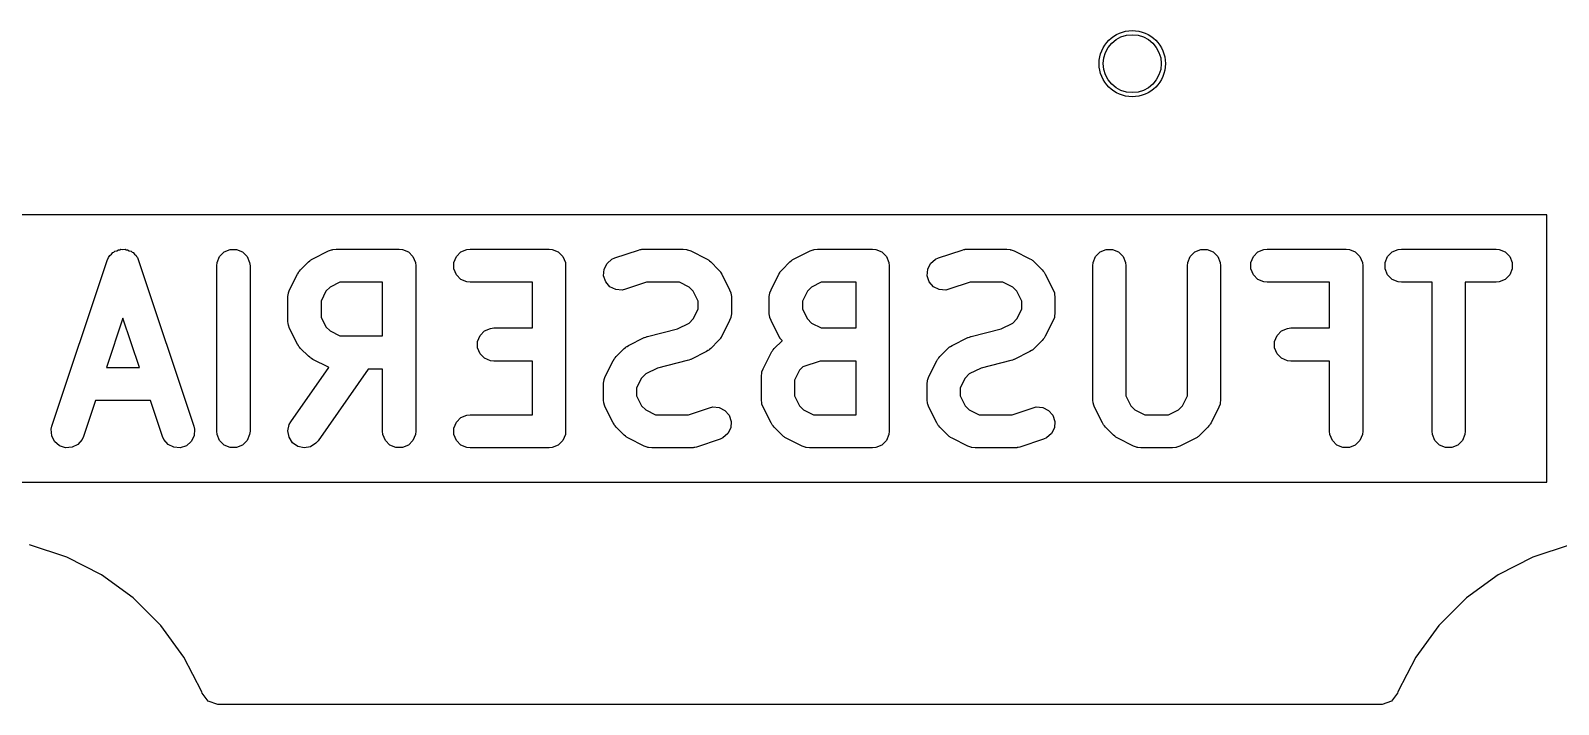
# Model space of a CAD drawing. Extents: x 5.36 to 6.5, y -4.55 to -3.35.
# Drawn here: x 5.8446 to 6.2075, y -4.5203 to -4.3601 of the extents above; entities that cross this region are included whole.
import ezdxf

# ---------------------------------------------------------------- set-up
doc = ezdxf.new("R2010")
doc.units = 0
doc.header["$MEASUREMENT"] = 0
doc.layers.add('BLACK', color=7, linetype='CONTINUOUS')

msp = doc.modelspace()

# ---------------------------------------------------------------- linework, layer by layer
at = {"layer": 'BLACK', "linetype": 'CONTINUOUS'}
for p, q in [((6.20475, -4.40393), (5.70071, -4.40393)), ((6.20475, -4.44373), (6.20475, -4.40393)), ((5.86328, -4.41387), (5.86341, -4.41362)), ((5.86341, -4.41362), (5.86378, -4.41329)), ((5.86378, -4.41329), (5.8641, -4.41292)), ((5.8641, -4.41292), (5.86435, -4.4128)), ((5.86435, -4.4128), (5.86457, -4.41261)), ((5.86457, -4.41261), (5.86504, -4.41246)), ((5.86504, -4.41246), (5.86548, -4.41224)), ((5.86548, -4.41224), (5.86576, -4.41222)), ((5.86576, -4.41222), (5.86602, -4.41213)), ((5.86602, -4.41213), (5.86652, -4.41216)), ((5.86652, -4.41216), (5.86701, -4.41213)), ((5.86701, -4.41213), (5.86728, -4.41222)), ((5.86728, -4.41222), (5.86756, -4.41224)), ((5.86756, -4.41224), (5.868, -4.41246)), ((5.868, -4.41246), (5.86847, -4.41261)), ((5.86847, -4.41261), (5.86868, -4.4128)), ((5.86868, -4.4128), (5.86893, -4.41292)), ((5.86893, -4.41292), (5.86925, -4.4133)), ((5.86925, -4.4133), (5.86963, -4.41362)), ((5.86963, -4.41362), (5.86975, -4.41387)), ((5.88949, -4.41384), (5.89058, -4.41276)), ((5.89058, -4.41276), (5.892, -4.41217)), ((5.892, -4.41217), (5.89353, -4.41217)), ((5.89353, -4.41217), (5.89495, -4.41276)), ((5.89495, -4.41276), (5.89604, -4.41384)), ((5.91163, -4.41439), (5.91537, -4.41251)), ((5.91537, -4.41251), (5.9161, -4.41224)), ((5.9161, -4.41224), (5.91624, -4.41223)), ((5.91624, -4.41223), (5.91637, -4.41217)), ((5.91637, -4.41217), (5.91714, -4.4121)), ((5.91714, -4.4121), (5.93213, -4.4121)), ((5.93213, -4.4121), (5.9329, -4.41217)), ((5.9329, -4.41217), (5.93432, -4.41276)), ((5.93432, -4.41276), (5.93541, -4.41384)), ((5.94573, -4.41384), (5.94682, -4.41276)), ((5.94682, -4.41276), (5.94824, -4.41217)), ((5.94824, -4.41217), (5.94901, -4.4121)), ((5.94901, -4.4121), (5.96775, -4.4121)), ((5.96775, -4.4121), (5.96852, -4.41217)), ((5.96852, -4.41217), (5.96994, -4.41276)), ((5.96994, -4.41276), (5.97103, -4.41384)), ((5.98338, -4.41417), (5.98901, -4.4123)), ((5.98901, -4.4123), (5.98939, -4.41221)), ((5.98939, -4.41221), (5.98948, -4.41217)), ((5.98948, -4.41217), (5.98962, -4.41216)), ((5.98962, -4.41216), (5.98976, -4.41213)), ((5.98976, -4.41213), (5.98986, -4.41213)), ((5.98986, -4.41213), (5.99025, -4.4121)), ((5.99025, -4.4121), (5.99962, -4.4121)), ((5.99962, -4.4121), (6.00039, -4.41217)), ((6.00039, -4.41217), (6.00052, -4.41223)), ((6.00052, -4.41223), (6.00066, -4.41224)), ((6.00066, -4.41224), (6.00139, -4.41251)), ((6.00139, -4.41251), (6.00514, -4.41439)), ((6.02599, -4.41439), (6.02974, -4.41251)), ((6.02974, -4.41251), (6.03046, -4.41224)), ((6.03046, -4.41224), (6.0306, -4.41223)), ((6.0306, -4.41223), (6.03073, -4.41217)), ((6.03073, -4.41217), (6.0315, -4.4121)), ((6.0315, -4.4121), (6.04462, -4.4121)), ((6.04462, -4.4121), (6.04539, -4.41217)), ((6.04539, -4.41217), (6.04681, -4.41276)), ((6.04681, -4.41276), (6.04789, -4.41384)), ((6.06025, -4.41417), (6.06587, -4.4123)), ((6.06587, -4.4123), (6.06625, -4.41221)), ((6.06625, -4.41221), (6.06635, -4.41217)), ((6.06635, -4.41217), (6.06649, -4.41216)), ((6.06649, -4.41216), (6.06662, -4.41213)), ((6.06662, -4.41213), (6.06673, -4.41213)), ((6.06673, -4.41213), (6.06712, -4.4121)), ((6.06712, -4.4121), (6.07649, -4.4121)), ((6.07649, -4.4121), (6.07726, -4.41217)), ((6.07726, -4.41217), (6.07739, -4.41223)), ((6.07739, -4.41223), (6.07753, -4.41224)), ((6.07753, -4.41224), (6.07825, -4.41251)), ((6.07825, -4.41251), (6.082, -4.41439)), ((6.09759, -4.41384), (6.09868, -4.41276)), ((6.09868, -4.41276), (6.10009, -4.41217)), ((6.10009, -4.41217), (6.10163, -4.41217)), ((6.10163, -4.41217), (6.10305, -4.41276)), ((6.10305, -4.41276), (6.10414, -4.41384)), ((6.12009, -4.41384), (6.12117, -4.41276)), ((6.12117, -4.41276), (6.12259, -4.41217)), ((6.12259, -4.41217), (6.12413, -4.41217)), ((6.12413, -4.41217), (6.12555, -4.41276)), ((6.12555, -4.41276), (6.12663, -4.41384)), ((6.13508, -4.41384), (6.13617, -4.41276)), ((6.13617, -4.41276), (6.13759, -4.41217)), ((6.13759, -4.41217), (6.13836, -4.4121)), ((6.13836, -4.4121), (6.15711, -4.4121)), ((6.15711, -4.4121), (6.15787, -4.41217)), ((6.15787, -4.41217), (6.15929, -4.41276)), ((6.15929, -4.41276), (6.16038, -4.41384)), ((6.16696, -4.41384), (6.16804, -4.41276)), ((6.16804, -4.41276), (6.16946, -4.41217)), ((6.16946, -4.41217), (6.17023, -4.4121)), ((6.17023, -4.4121), (6.19273, -4.4121)), ((6.19273, -4.4121), (6.19349, -4.41217)), ((6.19349, -4.41217), (6.19491, -4.41276)), ((6.19491, -4.41276), (6.196, -4.41384)), ((5.84966, -4.45416), (5.86278, -4.41479)), ((5.86278, -4.41479), (5.8631, -4.41408)), ((5.8631, -4.41408), (5.86328, -4.41387)), ((5.86975, -4.41387), (5.86994, -4.41408)), ((5.86994, -4.41408), (5.87025, -4.41479)), ((5.87025, -4.41479), (5.88337, -4.45416)), ((5.88883, -4.41603), (5.8889, -4.41526)), ((5.88883, -4.4554), (5.88883, -4.41603)), ((5.8889, -4.41526), (5.88949, -4.41384)), ((5.89604, -4.41384), (5.89662, -4.41526)), ((5.89662, -4.41526), (5.8967, -4.41603)), ((5.8967, -4.41603), (5.8967, -4.4554)), ((5.90833, -4.41749), (5.9084, -4.41737)), ((5.9084, -4.41737), (5.90848, -4.4173)), ((5.90848, -4.4173), (5.90873, -4.417)), ((5.90873, -4.417), (5.9106, -4.41512)), ((5.9106, -4.41512), (5.9109, -4.41488)), ((5.9109, -4.41488), (5.91097, -4.4148)), ((5.91097, -4.4148), (5.91109, -4.41472)), ((5.91109, -4.41472), (5.9112, -4.41463)), ((5.9112, -4.41463), (5.91129, -4.41459)), ((5.91129, -4.41459), (5.91163, -4.41439)), ((5.93541, -4.41384), (5.93599, -4.41526)), ((5.93599, -4.41526), (5.93607, -4.41603)), ((5.93607, -4.41603), (5.93607, -4.4554)), ((5.94514, -4.41526), (5.94573, -4.41384)), ((5.94514, -4.4168), (5.94514, -4.41526)), ((5.94573, -4.41822), (5.94514, -4.4168)), ((5.97103, -4.41384), (5.97162, -4.41526)), ((5.97162, -4.41526), (5.97169, -4.41603)), ((5.97169, -4.41603), (5.97169, -4.4554)), ((5.98072, -4.4184), (5.98083, -4.41687)), ((5.98083, -4.41687), (5.98152, -4.41549)), ((5.98152, -4.41549), (5.98268, -4.41449)), ((5.98268, -4.41449), (5.98338, -4.41417)), ((6.00514, -4.41439), (6.00547, -4.41459)), ((6.00547, -4.41459), (6.00556, -4.41463)), ((6.00556, -4.41463), (6.00567, -4.41472)), ((6.00567, -4.41472), (6.00579, -4.4148)), ((6.00579, -4.4148), (6.00586, -4.41488)), ((6.00586, -4.41488), (6.00616, -4.41512)), ((6.00616, -4.41512), (6.00803, -4.417)), ((6.00803, -4.417), (6.00828, -4.4173)), ((6.00828, -4.4173), (6.00836, -4.41737)), ((6.00836, -4.41737), (6.00843, -4.41749)), ((6.02269, -4.41749), (6.02276, -4.41737)), ((6.02276, -4.41737), (6.02284, -4.4173)), ((6.02284, -4.4173), (6.02309, -4.417)), ((6.02309, -4.417), (6.02496, -4.41512)), ((6.02496, -4.41512), (6.02526, -4.41488)), ((6.02526, -4.41488), (6.02533, -4.4148)), ((6.02533, -4.4148), (6.02545, -4.41472)), ((6.02545, -4.41472), (6.02556, -4.41463)), ((6.02556, -4.41463), (6.02566, -4.41459)), ((6.02566, -4.41459), (6.02599, -4.41439)), ((6.04789, -4.41384), (6.04848, -4.41526)), ((6.04848, -4.41526), (6.04856, -4.41603)), ((6.04856, -4.41603), (6.04856, -4.4554)), ((6.05759, -4.4184), (6.0577, -4.41687)), ((6.0577, -4.41687), (6.05838, -4.41549)), ((6.05838, -4.41549), (6.05954, -4.41449)), ((6.05954, -4.41449), (6.06025, -4.41417)), ((6.082, -4.41439), (6.08233, -4.41459)), ((6.08233, -4.41459), (6.08243, -4.41463)), ((6.08243, -4.41463), (6.08254, -4.41472)), ((6.08254, -4.41472), (6.08265, -4.4148)), ((6.08265, -4.4148), (6.08272, -4.41488)), ((6.08272, -4.41488), (6.08302, -4.41512)), ((6.08302, -4.41512), (6.0849, -4.417)), ((6.0849, -4.417), (6.08515, -4.4173)), ((6.08515, -4.4173), (6.08522, -4.41737)), ((6.08522, -4.41737), (6.0853, -4.41749)), ((6.09693, -4.41603), (6.097, -4.41526)), ((6.09693, -4.4479), (6.09693, -4.41603)), ((6.097, -4.41526), (6.09759, -4.41384)), ((6.10414, -4.41384), (6.10472, -4.41526)), ((6.10472, -4.41526), (6.1048, -4.41603)), ((6.1048, -4.41603), (6.1048, -4.44697)), ((6.11942, -4.41603), (6.1195, -4.41526)), ((6.11942, -4.44697), (6.11942, -4.41603)), ((6.1195, -4.41526), (6.12009, -4.41384)), ((6.12663, -4.41384), (6.12722, -4.41526)), ((6.12722, -4.41526), (6.1273, -4.41603)), ((6.1273, -4.41603), (6.1273, -4.4479)), ((6.1345, -4.41526), (6.13508, -4.41384)), ((6.1345, -4.4168), (6.1345, -4.41526)), ((6.13508, -4.41822), (6.1345, -4.4168)), ((6.16038, -4.41384), (6.16097, -4.41526)), ((6.16097, -4.41526), (6.16104, -4.41603)), ((6.16104, -4.41603), (6.16104, -4.4554)), ((6.16637, -4.41526), (6.16696, -4.41384)), ((6.16637, -4.4168), (6.16637, -4.41526)), ((6.16696, -4.41822), (6.16637, -4.4168)), ((6.196, -4.41384), (6.19659, -4.41526)), ((6.19659, -4.4168), (6.196, -4.41822)), ((6.19659, -4.41526), (6.19659, -4.4168)), ((5.90611, -4.42177), (5.90799, -4.41802)), ((5.90799, -4.41802), (5.9082, -4.41769)), ((5.9082, -4.41769), (5.90824, -4.41759)), ((5.90824, -4.41759), (5.90833, -4.41749)), ((5.91806, -4.41997), (5.91572, -4.42114)), ((5.9282, -4.41997), (5.91806, -4.41997)), ((5.9282, -4.43272), (5.9282, -4.41997)), ((5.94682, -4.41931), (5.94573, -4.41822)), ((5.94824, -4.41989), (5.94682, -4.41931)), ((5.94901, -4.41997), (5.94824, -4.41989)), ((5.96382, -4.41997), (5.94901, -4.41997)), ((5.96382, -4.43084), (5.96382, -4.41997)), ((5.98121, -4.41986), (5.98072, -4.4184)), ((5.98221, -4.42102), (5.98121, -4.41986)), ((5.98359, -4.4217), (5.98221, -4.42102)), ((5.99089, -4.41997), (5.98587, -4.42164)), ((5.9987, -4.41997), (5.99089, -4.41997)), ((6.00104, -4.42114), (5.9987, -4.41997)), ((6.00843, -4.41749), (6.00852, -4.41759)), ((6.00852, -4.41759), (6.00856, -4.41769)), ((6.00856, -4.41769), (6.00877, -4.41802)), ((6.00877, -4.41802), (6.01065, -4.42177)), ((6.02048, -4.42177), (6.02235, -4.41802)), ((6.02235, -4.41802), (6.02256, -4.41769)), ((6.02256, -4.41769), (6.0226, -4.41759)), ((6.0226, -4.41759), (6.02269, -4.41749)), ((6.03243, -4.41997), (6.03008, -4.42114)), ((6.04068, -4.41997), (6.03243, -4.41997)), ((6.04068, -4.43084), (6.04068, -4.41997)), ((6.05807, -4.41986), (6.05759, -4.4184)), ((6.05908, -4.42102), (6.05807, -4.41986)), ((6.06045, -4.4217), (6.05908, -4.42102)), ((6.06776, -4.41997), (6.06274, -4.42164)), ((6.07556, -4.41997), (6.06776, -4.41997)), ((6.07791, -4.42114), (6.07556, -4.41997)), ((6.0853, -4.41749), (6.08539, -4.41759)), ((6.08539, -4.41759), (6.08543, -4.41769)), ((6.08543, -4.41769), (6.08564, -4.41802)), ((6.08564, -4.41802), (6.08751, -4.42177)), ((6.13617, -4.41931), (6.13508, -4.41822)), ((6.13759, -4.41989), (6.13617, -4.41931)), ((6.13836, -4.41997), (6.13759, -4.41989)), ((6.15317, -4.41997), (6.13836, -4.41997)), ((6.15317, -4.43084), (6.15317, -4.41997)), ((6.16804, -4.41931), (6.16696, -4.41822)), ((6.16946, -4.41989), (6.16804, -4.41931)), ((6.17023, -4.41997), (6.16946, -4.41989)), ((6.17754, -4.41997), (6.17023, -4.41997)), ((6.17754, -4.4554), (6.17754, -4.41997)), ((6.19273, -4.41997), (6.18541, -4.41997)), ((6.18541, -4.41997), (6.18541, -4.4554)), ((6.19349, -4.41989), (6.19273, -4.41997)), ((6.19491, -4.41931), (6.19349, -4.41989)), ((6.196, -4.41822), (6.19491, -4.41931)), ((5.9057, -4.42353), (5.90577, -4.42276)), ((5.9057, -4.42916), (5.9057, -4.42353)), ((5.90577, -4.42276), (5.90583, -4.42263)), ((5.90583, -4.42263), (5.90584, -4.42249)), ((5.90584, -4.42249), (5.90611, -4.42177)), ((5.91475, -4.42211), (5.91357, -4.42446)), ((5.91357, -4.42446), (5.91357, -4.42823)), ((5.91572, -4.42114), (5.91475, -4.42211)), ((5.98512, -4.42181), (5.98359, -4.4217)), ((5.98587, -4.42164), (5.98512, -4.42181)), ((6.00201, -4.42211), (6.00104, -4.42114)), ((6.00319, -4.42446), (6.00201, -4.42211)), ((6.00319, -4.42635), (6.00319, -4.42446)), ((6.01065, -4.42177), (6.01092, -4.42249)), ((6.01092, -4.42249), (6.01093, -4.42263)), ((6.01093, -4.42263), (6.01099, -4.42276)), ((6.01099, -4.42276), (6.01106, -4.42353)), ((6.01106, -4.42353), (6.01106, -4.42728)), ((6.02006, -4.42353), (6.02014, -4.42276)), ((6.02006, -4.42728), (6.02006, -4.42353)), ((6.02014, -4.42276), (6.02019, -4.42263)), ((6.02019, -4.42263), (6.0202, -4.42249)), ((6.0202, -4.42249), (6.02048, -4.42177)), ((6.02911, -4.42211), (6.02793, -4.42446)), ((6.02793, -4.42446), (6.02793, -4.42635)), ((6.03008, -4.42114), (6.02911, -4.42211)), ((6.06198, -4.42181), (6.06045, -4.4217)), ((6.06274, -4.42164), (6.06198, -4.42181)), ((6.07888, -4.42211), (6.07791, -4.42114)), ((6.08005, -4.42446), (6.07888, -4.42211)), ((6.08005, -4.42635), (6.08005, -4.42446)), ((6.08751, -4.42177), (6.08779, -4.42249)), ((6.08779, -4.42249), (6.0878, -4.42263)), ((6.0878, -4.42263), (6.08785, -4.42276)), ((6.08785, -4.42276), (6.08793, -4.42353)), ((6.08793, -4.42353), (6.08793, -4.42728)), ((5.91357, -4.42823), (5.91475, -4.43057)), ((6.00201, -4.4287), (6.00319, -4.42635)), ((6.01092, -4.42832), (6.01065, -4.42904)), ((6.01093, -4.42818), (6.01092, -4.42832)), ((6.01099, -4.42805), (6.01093, -4.42818)), ((6.01106, -4.42728), (6.01099, -4.42805)), ((6.02014, -4.42805), (6.02006, -4.42728)), ((6.02019, -4.42818), (6.02014, -4.42805)), ((6.0202, -4.42832), (6.02019, -4.42818)), ((6.02048, -4.42904), (6.0202, -4.42832)), ((6.02793, -4.42635), (6.02911, -4.4287)), ((6.07888, -4.4287), (6.08005, -4.42635)), ((6.08779, -4.42832), (6.08751, -4.42904)), ((6.0878, -4.42818), (6.08779, -4.42832)), ((6.08785, -4.42805), (6.0878, -4.42818)), ((6.08793, -4.42728), (6.08785, -4.42805)), ((5.86652, -4.42848), (5.86261, -4.44022)), ((5.87043, -4.44022), (5.86652, -4.42848)), ((5.90577, -4.42992), (5.9057, -4.42916)), ((5.90583, -4.43005), (5.90577, -4.42992)), ((5.90584, -4.4302), (5.90583, -4.43005)), ((5.90611, -4.43092), (5.90584, -4.4302)), ((5.90799, -4.43467), (5.90611, -4.43092)), ((5.91475, -4.43057), (5.91572, -4.43154)), ((5.91572, -4.43154), (5.91806, -4.43272)), ((5.95136, -4.43259), (5.95244, -4.43151)), ((5.95244, -4.43151), (5.95386, -4.43092)), ((5.95386, -4.43092), (5.95463, -4.43084)), ((5.95463, -4.43084), (5.96382, -4.43084)), ((5.99117, -4.43284), (5.99825, -4.43107)), ((5.99825, -4.43107), (6.00104, -4.42967)), ((6.00104, -4.42967), (6.00201, -4.4287)), ((6.01065, -4.42904), (6.00877, -4.43279)), ((6.02235, -4.43279), (6.02048, -4.42904)), ((6.02911, -4.4287), (6.03008, -4.42967)), ((6.03008, -4.42967), (6.03243, -4.43084)), ((6.03243, -4.43084), (6.04068, -4.43084)), ((6.06804, -4.43284), (6.07512, -4.43107)), ((6.07512, -4.43107), (6.07791, -4.42967)), ((6.07791, -4.42967), (6.07888, -4.4287)), ((6.08751, -4.42904), (6.08564, -4.43279)), ((6.14071, -4.43259), (6.14179, -4.43151)), ((6.14179, -4.43151), (6.14321, -4.43092)), ((6.14321, -4.43092), (6.14398, -4.43084)), ((6.14398, -4.43084), (6.15317, -4.43084)), ((5.9082, -4.435), (5.90799, -4.43467)), ((5.90824, -4.43509), (5.9082, -4.435)), ((5.90833, -4.4352), (5.90824, -4.43509)), ((5.9084, -4.43532), (5.90833, -4.4352)), ((5.90848, -4.43539), (5.9084, -4.43532)), ((5.90873, -4.43569), (5.90848, -4.43539)), ((5.91806, -4.43272), (5.9282, -4.43272)), ((5.95077, -4.43401), (5.95136, -4.43259)), ((5.95077, -4.43555), (5.95077, -4.43401)), ((5.95136, -4.43697), (5.95077, -4.43555)), ((5.98559, -4.43575), (5.98589, -4.4355)), ((5.98589, -4.4355), (5.98596, -4.43542)), ((5.98596, -4.43542), (5.98608, -4.43534)), ((5.98608, -4.43534), (5.98619, -4.43526)), ((5.98619, -4.43526), (5.98629, -4.43522)), ((5.98629, -4.43522), (5.98662, -4.43501)), ((5.98662, -4.43501), (5.99037, -4.43313)), ((5.99037, -4.43313), (5.99042, -4.43311)), ((5.99042, -4.43311), (5.99044, -4.43309)), ((5.99044, -4.43309), (5.99077, -4.43298)), ((5.99077, -4.43298), (5.99109, -4.43286)), ((5.99109, -4.43286), (5.99111, -4.43286)), ((5.99111, -4.43286), (5.99117, -4.43284)), ((6.00803, -4.43381), (6.00616, -4.43569)), ((6.00828, -4.43351), (6.00803, -4.43381)), ((6.00836, -4.43344), (6.00828, -4.43351)), ((6.00843, -4.43333), (6.00836, -4.43344)), ((6.00852, -4.43322), (6.00843, -4.43333)), ((6.00856, -4.43312), (6.00852, -4.43322)), ((6.00877, -4.43279), (6.00856, -4.43312)), ((6.02121, -4.43575), (6.02309, -4.43387)), ((6.02256, -4.43312), (6.02235, -4.43279)), ((6.0226, -4.43322), (6.02256, -4.43312)), ((6.02269, -4.43333), (6.0226, -4.43322)), ((6.02276, -4.43344), (6.02269, -4.43333)), ((6.02284, -4.43351), (6.02276, -4.43344)), ((6.02309, -4.43381), (6.02284, -4.43351)), ((6.02312, -4.43385), (6.02309, -4.43381)), ((6.02309, -4.43387), (6.02312, -4.43385)), ((6.06246, -4.43575), (6.06276, -4.4355)), ((6.06276, -4.4355), (6.06283, -4.43542)), ((6.06283, -4.43542), (6.06295, -4.43534)), ((6.06295, -4.43534), (6.06305, -4.43526)), ((6.06305, -4.43526), (6.06315, -4.43522)), ((6.06315, -4.43522), (6.06348, -4.43501)), ((6.06348, -4.43501), (6.06723, -4.43313)), ((6.06723, -4.43313), (6.06729, -4.43311)), ((6.06729, -4.43311), (6.06731, -4.43309)), ((6.06731, -4.43309), (6.06763, -4.43298)), ((6.06763, -4.43298), (6.06795, -4.43286)), ((6.06795, -4.43286), (6.06798, -4.43286)), ((6.06798, -4.43286), (6.06804, -4.43284)), ((6.0849, -4.43381), (6.08302, -4.43569)), ((6.08515, -4.43351), (6.0849, -4.43381)), ((6.08522, -4.43344), (6.08515, -4.43351)), ((6.0853, -4.43333), (6.08522, -4.43344)), ((6.08539, -4.43322), (6.0853, -4.43333)), ((6.08543, -4.43312), (6.08539, -4.43322)), ((6.08564, -4.43279), (6.08543, -4.43312)), ((6.14012, -4.43401), (6.14071, -4.43259)), ((6.14012, -4.43555), (6.14012, -4.43401)), ((6.14071, -4.43697), (6.14012, -4.43555)), ((5.9106, -4.43756), (5.90873, -4.43569)), ((5.9109, -4.43781), (5.9106, -4.43756)), ((5.91097, -4.43789), (5.9109, -4.43781)), ((5.91109, -4.43796), (5.91097, -4.43789)), ((5.9112, -4.43805), (5.91109, -4.43796)), ((5.91129, -4.43809), (5.9112, -4.43805)), ((5.91163, -4.4383), (5.91129, -4.43809)), ((5.91537, -4.44018), (5.91163, -4.4383)), ((5.95244, -4.43805), (5.95136, -4.43697)), ((5.95386, -4.43864), (5.95244, -4.43805)), ((5.95463, -4.43872), (5.95386, -4.43864)), ((5.96382, -4.43872), (5.95463, -4.43872)), ((5.96382, -4.45147), (5.96382, -4.43872)), ((5.98111, -4.44239), (5.98298, -4.43864)), ((5.98298, -4.43864), (5.98319, -4.43831)), ((5.98319, -4.43831), (5.98323, -4.43822)), ((5.98323, -4.43822), (5.98332, -4.43811)), ((5.98332, -4.43811), (5.98339, -4.43799)), ((5.98339, -4.43799), (5.98347, -4.43792)), ((5.98347, -4.43792), (5.98372, -4.43762)), ((5.98372, -4.43762), (5.98559, -4.43575)), ((6.00058, -4.4386), (5.9935, -4.44037)), ((6.00064, -4.43858), (6.00058, -4.4386)), ((6.00066, -4.43858), (6.00064, -4.43858)), ((6.00098, -4.43845), (6.00066, -4.43858)), ((6.00131, -4.43834), (6.00098, -4.43845)), ((6.00133, -4.43832), (6.00131, -4.43834)), ((6.00139, -4.4383), (6.00133, -4.43832)), ((6.00514, -4.43643), (6.00139, -4.4383)), ((6.00547, -4.43622), (6.00514, -4.43643)), ((6.00556, -4.43618), (6.00547, -4.43622)), ((6.00567, -4.43609), (6.00556, -4.43618)), ((6.00579, -4.43602), (6.00567, -4.43609)), ((6.00586, -4.43594), (6.00579, -4.43602)), ((6.00616, -4.43569), (6.00586, -4.43594)), ((6.0186, -4.44052), (6.02048, -4.43677)), ((6.02048, -4.43677), (6.02068, -4.43644)), ((6.02068, -4.43644), (6.02072, -4.43634)), ((6.02072, -4.43634), (6.02081, -4.43623)), ((6.02081, -4.43623), (6.02089, -4.43612)), ((6.02089, -4.43612), (6.02097, -4.43605)), ((6.02097, -4.43605), (6.02121, -4.43575)), ((6.03213, -4.43872), (6.028, -4.4401)), ((6.04068, -4.43872), (6.03213, -4.43872)), ((6.04068, -4.45147), (6.04068, -4.43872)), ((6.05797, -4.44239), (6.05985, -4.43864)), ((6.05985, -4.43864), (6.06005, -4.43831)), ((6.06005, -4.43831), (6.06009, -4.43822)), ((6.06009, -4.43822), (6.06018, -4.43811)), ((6.06018, -4.43811), (6.06026, -4.43799)), ((6.06026, -4.43799), (6.06034, -4.43792)), ((6.06034, -4.43792), (6.06058, -4.43762)), ((6.06058, -4.43762), (6.06246, -4.43575)), ((6.07745, -4.4386), (6.07037, -4.44037)), ((6.0775, -4.43858), (6.07745, -4.4386)), ((6.07753, -4.43858), (6.0775, -4.43858)), ((6.07785, -4.43845), (6.07753, -4.43858)), ((6.07817, -4.43834), (6.07785, -4.43845)), ((6.07819, -4.43832), (6.07817, -4.43834)), ((6.07825, -4.4383), (6.07819, -4.43832)), ((6.082, -4.43643), (6.07825, -4.4383)), ((6.08233, -4.43622), (6.082, -4.43643)), ((6.08243, -4.43618), (6.08233, -4.43622)), ((6.08254, -4.43609), (6.08243, -4.43618)), ((6.08265, -4.43602), (6.08254, -4.43609)), ((6.08272, -4.43594), (6.08265, -4.43602)), ((6.08302, -4.43569), (6.08272, -4.43594)), ((6.14179, -4.43805), (6.14071, -4.43697)), ((6.14321, -4.43864), (6.14179, -4.43805)), ((6.14398, -4.43872), (6.14321, -4.43864)), ((6.15317, -4.43872), (6.14398, -4.43872)), ((6.15317, -4.4554), (6.15317, -4.43872)), ((5.86261, -4.44022), (5.87043, -4.44022)), ((5.90641, -4.45314), (5.91546, -4.44021)), ((5.92481, -4.44059), (5.91286, -4.45766)), ((5.91546, -4.44021), (5.91537, -4.44018)), ((5.9282, -4.44059), (5.92481, -4.44059)), ((5.9282, -4.4554), (5.9282, -4.44059)), ((5.98083, -4.44311), (5.98111, -4.44239)), ((5.98974, -4.44274), (5.98856, -4.44508)), ((5.99071, -4.44177), (5.98974, -4.44274)), ((5.9935, -4.44037), (5.99071, -4.44177)), ((6.01819, -4.44228), (6.01826, -4.44151)), ((6.01819, -4.4479), (6.01819, -4.44228)), ((6.01826, -4.44151), (6.01831, -4.44138)), ((6.01831, -4.44138), (6.01832, -4.44124)), ((6.01832, -4.44124), (6.0186, -4.44052)), ((6.02723, -4.44086), (6.02606, -4.44321)), ((6.028, -4.4401), (6.02723, -4.44086)), ((6.0577, -4.44311), (6.05797, -4.44239)), ((6.0666, -4.44274), (6.06543, -4.44508)), ((6.06757, -4.44177), (6.0666, -4.44274)), ((6.07037, -4.44037), (6.06757, -4.44177)), ((5.98069, -4.44415), (5.98077, -4.44339)), ((5.98069, -4.4479), (5.98069, -4.44415)), ((5.98077, -4.44339), (5.98082, -4.44325)), ((5.98082, -4.44325), (5.98083, -4.44311)), ((5.98856, -4.44508), (5.98856, -4.44697)), ((6.02606, -4.44321), (6.02606, -4.44697)), ((6.05756, -4.44415), (6.05763, -4.44339)), ((6.05756, -4.4479), (6.05756, -4.44415)), ((6.05763, -4.44339), (6.05769, -4.44325)), ((6.05769, -4.44325), (6.0577, -4.44311)), ((6.06543, -4.44508), (6.06543, -4.44697)), ((6.20475, -4.46571), (6.20475, -4.44373)), ((5.85998, -4.44809), (5.85713, -4.45665)), ((5.87305, -4.44809), (5.85998, -4.44809)), ((5.87591, -4.45665), (5.87305, -4.44809)), ((5.98077, -4.44867), (5.98069, -4.4479)), ((5.98082, -4.4488), (5.98077, -4.44867)), ((5.98083, -4.44894), (5.98082, -4.4488)), ((5.98111, -4.44966), (5.98083, -4.44894)), ((5.98298, -4.45341), (5.98111, -4.44966)), ((5.98856, -4.44697), (5.98974, -4.44932)), ((5.98974, -4.44932), (5.99071, -4.45029)), ((6.00086, -4.45147), (6.00588, -4.44979)), ((6.00588, -4.44979), (6.00663, -4.44962)), ((6.00663, -4.44962), (6.00816, -4.44973)), ((6.00816, -4.44973), (6.00954, -4.45042)), ((6.01826, -4.44867), (6.01819, -4.4479)), ((6.01831, -4.4488), (6.01826, -4.44867)), ((6.01832, -4.44894), (6.01831, -4.4488)), ((6.0186, -4.44966), (6.01832, -4.44894)), ((6.02048, -4.45341), (6.0186, -4.44966)), ((6.02606, -4.44697), (6.02723, -4.44932)), ((6.02723, -4.44932), (6.0282, -4.45029)), ((6.05763, -4.44867), (6.05756, -4.4479)), ((6.05769, -4.4488), (6.05763, -4.44867)), ((6.0577, -4.44894), (6.05769, -4.4488)), ((6.05797, -4.44966), (6.0577, -4.44894)), ((6.05985, -4.45341), (6.05797, -4.44966)), ((6.06543, -4.44697), (6.0666, -4.44932)), ((6.0666, -4.44932), (6.06757, -4.45029)), ((6.07773, -4.45147), (6.08274, -4.44979)), ((6.08274, -4.44979), (6.0835, -4.44962)), ((6.0835, -4.44962), (6.08503, -4.44973)), ((6.08503, -4.44973), (6.0864, -4.45042)), ((6.097, -4.44867), (6.09693, -4.4479)), ((6.09706, -4.4488), (6.097, -4.44867)), ((6.09707, -4.44894), (6.09706, -4.4488)), ((6.09734, -4.44966), (6.09707, -4.44894)), ((6.09922, -4.45341), (6.09734, -4.44966)), ((6.1048, -4.44697), (6.10597, -4.44932)), ((6.10597, -4.44932), (6.10694, -4.45029)), ((6.11728, -4.45029), (6.11825, -4.44932)), ((6.11825, -4.44932), (6.11942, -4.44697)), ((6.12688, -4.44966), (6.12501, -4.45341)), ((6.12716, -4.44894), (6.12688, -4.44966)), ((6.12717, -4.4488), (6.12716, -4.44894)), ((6.12722, -4.44867), (6.12717, -4.4488)), ((6.1273, -4.4479), (6.12722, -4.44867)), ((5.90603, -4.45382), (5.90641, -4.45314)), ((5.94514, -4.45463), (5.94573, -4.45322)), ((5.94573, -4.45322), (5.94682, -4.45213)), ((5.94682, -4.45213), (5.94824, -4.45154)), ((5.94824, -4.45154), (5.94901, -4.45147)), ((5.94901, -4.45147), (5.96382, -4.45147)), ((5.98319, -4.45374), (5.98298, -4.45341)), ((5.98323, -4.45384), (5.98319, -4.45374)), ((5.99071, -4.45029), (5.99306, -4.45147)), ((5.99306, -4.45147), (6.00086, -4.45147)), ((6.00954, -4.45042), (6.01054, -4.45158)), ((6.01054, -4.45158), (6.01103, -4.45304)), ((6.01103, -4.45304), (6.01092, -4.45457)), ((6.02068, -4.45374), (6.02048, -4.45341)), ((6.02072, -4.45384), (6.02068, -4.45374)), ((6.0282, -4.45029), (6.03055, -4.45147)), ((6.03055, -4.45147), (6.04068, -4.45147)), ((6.06005, -4.45374), (6.05985, -4.45341)), ((6.06009, -4.45384), (6.06005, -4.45374)), ((6.06757, -4.45029), (6.06992, -4.45147)), ((6.06992, -4.45147), (6.07773, -4.45147)), ((6.0864, -4.45042), (6.08741, -4.45158)), ((6.08741, -4.45158), (6.0879, -4.45304)), ((6.0879, -4.45304), (6.08779, -4.45457)), ((6.09942, -4.45374), (6.09922, -4.45341)), ((6.09946, -4.45384), (6.09942, -4.45374)), ((6.10694, -4.45029), (6.10929, -4.45147)), ((6.10929, -4.45147), (6.11493, -4.45147)), ((6.11493, -4.45147), (6.11728, -4.45029)), ((6.1248, -4.45374), (6.12476, -4.45384)), ((6.12501, -4.45341), (6.1248, -4.45374)), ((5.84949, -4.45491), (5.84966, -4.45416)), ((5.8496, -4.45644), (5.84949, -4.45491)), ((5.85028, -4.45782), (5.8496, -4.45644)), ((5.85681, -4.45735), (5.85581, -4.45851)), ((5.85713, -4.45665), (5.85681, -4.45735)), ((5.87622, -4.45735), (5.87591, -4.45665)), ((5.87723, -4.45851), (5.87622, -4.45735)), ((5.88344, -4.45644), (5.88275, -4.45782)), ((5.88337, -4.45416), (5.88355, -4.45491)), ((5.88355, -4.45491), (5.88344, -4.45644)), ((5.8889, -4.45617), (5.88883, -4.4554)), ((5.88949, -4.45759), (5.8889, -4.45617)), ((5.89662, -4.45617), (5.89604, -4.45759)), ((5.8967, -4.4554), (5.89662, -4.45617)), ((5.9057, -4.45532), (5.90603, -4.45382)), ((5.90597, -4.45683), (5.9057, -4.45532)), ((5.90679, -4.45813), (5.90597, -4.45683)), ((5.92827, -4.45617), (5.9282, -4.4554)), ((5.92886, -4.45759), (5.92827, -4.45617)), ((5.93599, -4.45617), (5.93541, -4.45759)), ((5.93607, -4.4554), (5.93599, -4.45617)), ((5.94514, -4.45617), (5.94514, -4.45463)), ((5.94573, -4.45759), (5.94514, -4.45617)), ((5.97162, -4.45617), (5.97103, -4.45759)), ((5.97169, -4.4554), (5.97162, -4.45617)), ((5.98332, -4.45395), (5.98323, -4.45384)), ((5.98339, -4.45407), (5.98332, -4.45395)), ((5.98347, -4.45413), (5.98339, -4.45407)), ((5.98372, -4.45444), (5.98347, -4.45413)), ((5.98559, -4.45631), (5.98372, -4.45444)), ((5.98589, -4.45656), (5.98559, -4.45631)), ((5.98596, -4.45664), (5.98589, -4.45656)), ((5.98608, -4.45671), (5.98596, -4.45664)), ((5.98619, -4.4568), (5.98608, -4.45671)), ((5.98629, -4.45684), (5.98619, -4.4568)), ((5.98662, -4.45705), (5.98629, -4.45684)), ((5.99037, -4.45892), (5.98662, -4.45705)), ((6.00837, -4.45726), (6.00274, -4.45914)), ((6.00907, -4.45695), (6.00837, -4.45726)), ((6.01023, -4.45594), (6.00907, -4.45695)), ((6.01092, -4.45457), (6.01023, -4.45594)), ((6.02081, -4.45395), (6.02072, -4.45384)), ((6.02089, -4.45407), (6.02081, -4.45395)), ((6.02097, -4.45413), (6.02089, -4.45407)), ((6.02121, -4.45444), (6.02097, -4.45413)), ((6.02309, -4.45631), (6.02121, -4.45444)), ((6.02339, -4.45656), (6.02309, -4.45631)), ((6.02346, -4.45664), (6.02339, -4.45656)), ((6.02358, -4.45671), (6.02346, -4.45664)), ((6.02368, -4.4568), (6.02358, -4.45671)), ((6.02378, -4.45684), (6.02368, -4.4568)), ((6.02411, -4.45705), (6.02378, -4.45684)), ((6.02786, -4.45892), (6.02411, -4.45705)), ((6.04848, -4.45617), (6.04789, -4.45759)), ((6.04856, -4.4554), (6.04848, -4.45617)), ((6.06018, -4.45395), (6.06009, -4.45384)), ((6.06026, -4.45407), (6.06018, -4.45395)), ((6.06034, -4.45413), (6.06026, -4.45407)), ((6.06058, -4.45444), (6.06034, -4.45413)), ((6.06246, -4.45631), (6.06058, -4.45444)), ((6.06276, -4.45656), (6.06246, -4.45631)), ((6.06283, -4.45664), (6.06276, -4.45656)), ((6.06295, -4.45671), (6.06283, -4.45664)), ((6.06305, -4.4568), (6.06295, -4.45671)), ((6.06315, -4.45684), (6.06305, -4.4568)), ((6.06348, -4.45705), (6.06315, -4.45684)), ((6.06723, -4.45892), (6.06348, -4.45705)), ((6.08523, -4.45726), (6.07961, -4.45914)), ((6.08594, -4.45695), (6.08523, -4.45726)), ((6.0871, -4.45594), (6.08594, -4.45695)), ((6.08779, -4.45457), (6.0871, -4.45594)), ((6.09955, -4.45395), (6.09946, -4.45384)), ((6.09963, -4.45407), (6.09955, -4.45395)), ((6.09971, -4.45413), (6.09963, -4.45407)), ((6.09995, -4.45444), (6.09971, -4.45413)), ((6.10183, -4.45631), (6.09995, -4.45444)), ((6.10213, -4.45656), (6.10183, -4.45631)), ((6.1022, -4.45664), (6.10213, -4.45656)), ((6.10232, -4.45671), (6.1022, -4.45664)), ((6.10242, -4.4568), (6.10232, -4.45671)), ((6.10252, -4.45684), (6.10242, -4.4568)), ((6.10285, -4.45705), (6.10252, -4.45684)), ((6.1066, -4.45892), (6.10285, -4.45705)), ((6.12137, -4.45705), (6.11762, -4.45892)), ((6.1217, -4.45684), (6.12137, -4.45705)), ((6.1218, -4.4568), (6.1217, -4.45684)), ((6.12191, -4.45671), (6.1218, -4.4568)), ((6.12202, -4.45664), (6.12191, -4.45671)), ((6.12209, -4.45656), (6.12202, -4.45664)), ((6.12239, -4.45631), (6.12209, -4.45656)), ((6.12427, -4.45444), (6.12239, -4.45631)), ((6.12452, -4.45413), (6.12427, -4.45444)), ((6.1246, -4.45407), (6.12452, -4.45413)), ((6.12467, -4.45395), (6.1246, -4.45407)), ((6.12476, -4.45384), (6.12467, -4.45395)), ((6.15324, -4.45617), (6.15317, -4.4554)), ((6.15383, -4.45759), (6.15324, -4.45617)), ((6.16097, -4.45617), (6.16038, -4.45759)), ((6.16104, -4.4554), (6.16097, -4.45617)), ((6.17762, -4.45617), (6.17754, -4.4554)), ((6.1782, -4.45759), (6.17762, -4.45617)), ((6.18534, -4.45617), (6.18475, -4.45759)), ((6.18541, -4.4554), (6.18534, -4.45617)), ((5.85144, -4.45882), (5.85028, -4.45782)), ((5.8529, -4.45931), (5.85144, -4.45882)), ((5.85443, -4.4592), (5.8529, -4.45931)), ((5.85581, -4.45851), (5.85443, -4.4592)), ((5.8786, -4.4592), (5.87723, -4.45851)), ((5.88013, -4.45931), (5.8786, -4.4592)), ((5.88159, -4.45882), (5.88013, -4.45931)), ((5.88275, -4.45782), (5.88159, -4.45882)), ((5.89058, -4.45868), (5.88949, -4.45759)), ((5.892, -4.45926), (5.89058, -4.45868)), ((5.89353, -4.45926), (5.892, -4.45926)), ((5.89495, -4.45868), (5.89353, -4.45926)), ((5.89604, -4.45759), (5.89495, -4.45868)), ((5.90805, -4.45901), (5.90679, -4.45813)), ((5.90955, -4.45934), (5.90805, -4.45901)), ((5.91106, -4.45907), (5.90955, -4.45934)), ((5.91236, -4.45825), (5.91106, -4.45907)), ((5.91286, -4.45766), (5.91236, -4.45825)), ((5.92995, -4.45868), (5.92886, -4.45759)), ((5.93137, -4.45926), (5.92995, -4.45868)), ((5.9329, -4.45926), (5.93137, -4.45926)), ((5.93432, -4.45868), (5.9329, -4.45926)), ((5.93541, -4.45759), (5.93432, -4.45868)), ((5.94682, -4.45868), (5.94573, -4.45759)), ((5.94824, -4.45926), (5.94682, -4.45868)), ((5.94901, -4.45934), (5.94824, -4.45926)), ((5.96775, -4.45934), (5.94901, -4.45934)), ((5.96852, -4.45926), (5.96775, -4.45934)), ((5.96994, -4.45868), (5.96852, -4.45926)), ((5.97103, -4.45759), (5.96994, -4.45868)), ((5.99109, -4.4592), (5.99037, -4.45892)), ((5.99123, -4.45921), (5.99109, -4.4592)), ((5.99136, -4.45926), (5.99123, -4.45921)), ((5.99213, -4.45934), (5.99136, -4.45926)), ((6.0015, -4.45934), (5.99213, -4.45934)), ((6.00189, -4.4593), (6.0015, -4.45934)), ((6.00199, -4.45931), (6.00189, -4.4593)), ((6.00213, -4.45928), (6.00199, -4.45931)), ((6.00227, -4.45926), (6.00213, -4.45928)), ((6.00236, -4.45922), (6.00227, -4.45926)), ((6.00274, -4.45914), (6.00236, -4.45922)), ((6.02858, -4.4592), (6.02786, -4.45892)), ((6.02872, -4.45921), (6.02858, -4.4592)), ((6.02885, -4.45926), (6.02872, -4.45921)), ((6.02962, -4.45934), (6.02885, -4.45926)), ((6.04462, -4.45934), (6.02962, -4.45934)), ((6.04539, -4.45926), (6.04462, -4.45934)), ((6.04681, -4.45868), (6.04539, -4.45926)), ((6.04789, -4.45759), (6.04681, -4.45868)), ((6.06795, -4.4592), (6.06723, -4.45892)), ((6.06809, -4.45921), (6.06795, -4.4592)), ((6.06822, -4.45926), (6.06809, -4.45921)), ((6.06899, -4.45934), (6.06822, -4.45926)), ((6.07837, -4.45934), (6.06899, -4.45934)), ((6.07875, -4.4593), (6.07837, -4.45934)), ((6.07886, -4.45931), (6.07875, -4.4593)), ((6.07899, -4.45928), (6.07886, -4.45931)), ((6.07913, -4.45926), (6.07899, -4.45928)), ((6.07923, -4.45922), (6.07913, -4.45926)), ((6.07961, -4.45914), (6.07923, -4.45922)), ((6.10732, -4.4592), (6.1066, -4.45892)), ((6.10746, -4.45921), (6.10732, -4.4592)), ((6.10759, -4.45926), (6.10746, -4.45921)), ((6.10836, -4.45934), (6.10759, -4.45926)), ((6.11586, -4.45934), (6.10836, -4.45934)), ((6.11663, -4.45926), (6.11586, -4.45934)), ((6.11676, -4.45921), (6.11663, -4.45926)), ((6.1169, -4.4592), (6.11676, -4.45921)), ((6.11762, -4.45892), (6.1169, -4.4592)), ((6.15492, -4.45868), (6.15383, -4.45759)), ((6.15634, -4.45926), (6.15492, -4.45868)), ((6.15787, -4.45926), (6.15634, -4.45926)), ((6.15929, -4.45868), (6.15787, -4.45926)), ((6.16038, -4.45759), (6.15929, -4.45868)), ((6.17929, -4.45868), (6.1782, -4.45759)), ((6.18071, -4.45926), (6.17929, -4.45868)), ((6.18225, -4.45926), (6.18071, -4.45926)), ((6.18366, -4.45868), (6.18225, -4.45926)), ((6.18475, -4.45759), (6.18366, -4.45868)), ((5.70071, -4.4675), (6.20475, -4.4675)), ((6.20475, -4.4675), (6.20475, -4.46571)), ((6.20475, -4.4675), (6.20475, -4.4675)), ((5.85315, -4.48529), (5.84431, -4.48242)), ((6.21034, -4.48242), (6.2015, -4.48529)), ((5.86143, -4.48951), (5.85315, -4.48529)), ((6.2015, -4.48529), (6.19321, -4.48951)), ((5.86896, -4.49498), (5.86143, -4.48951)), ((5.86143, -4.48951), (5.86143, -4.48951)), ((5.86143, -4.48951), (5.86143, -4.48951)), ((6.19321, -4.48951), (6.18569, -4.49498)), ((5.87553, -4.50155), (5.86896, -4.49498)), ((6.18569, -4.49498), (6.17911, -4.50155)), ((5.881, -4.50908), (5.87553, -4.50155)), ((6.17911, -4.50155), (6.17365, -4.50908)), ((5.88522, -4.51736), (5.881, -4.50908)), ((6.17365, -4.50908), (6.16943, -4.51736)), ((5.88531, -4.51764), (5.88522, -4.51736)), ((5.88522, -4.51736), (5.88522, -4.51736)), ((5.88522, -4.51736), (5.88522, -4.51736)), ((5.88522, -4.51736), (5.88522, -4.51736)), ((5.88673, -4.51959), (5.88531, -4.51764)), ((6.16934, -4.51764), (6.16792, -4.51959)), ((6.16943, -4.51736), (6.16934, -4.51764)), ((6.16943, -4.51736), (6.16943, -4.51736)), ((5.88902, -4.52033), (5.88673, -4.51959)), ((6.16563, -4.52033), (5.88902, -4.52033)), ((6.16792, -4.51959), (6.16563, -4.52033))]:
    msp.add_line(p, q, dxfattribs=at)
at = {"layer": 'BLACK'}
msp.add_circle((6.1063, -4.368), 0.00787, dxfattribs=at)
at = {"layer": 'WHITE'}
msp.add_circle((6.1063, -4.368), 0.00689, dxfattribs=at)

doc.saveas('drawing.dxf')
